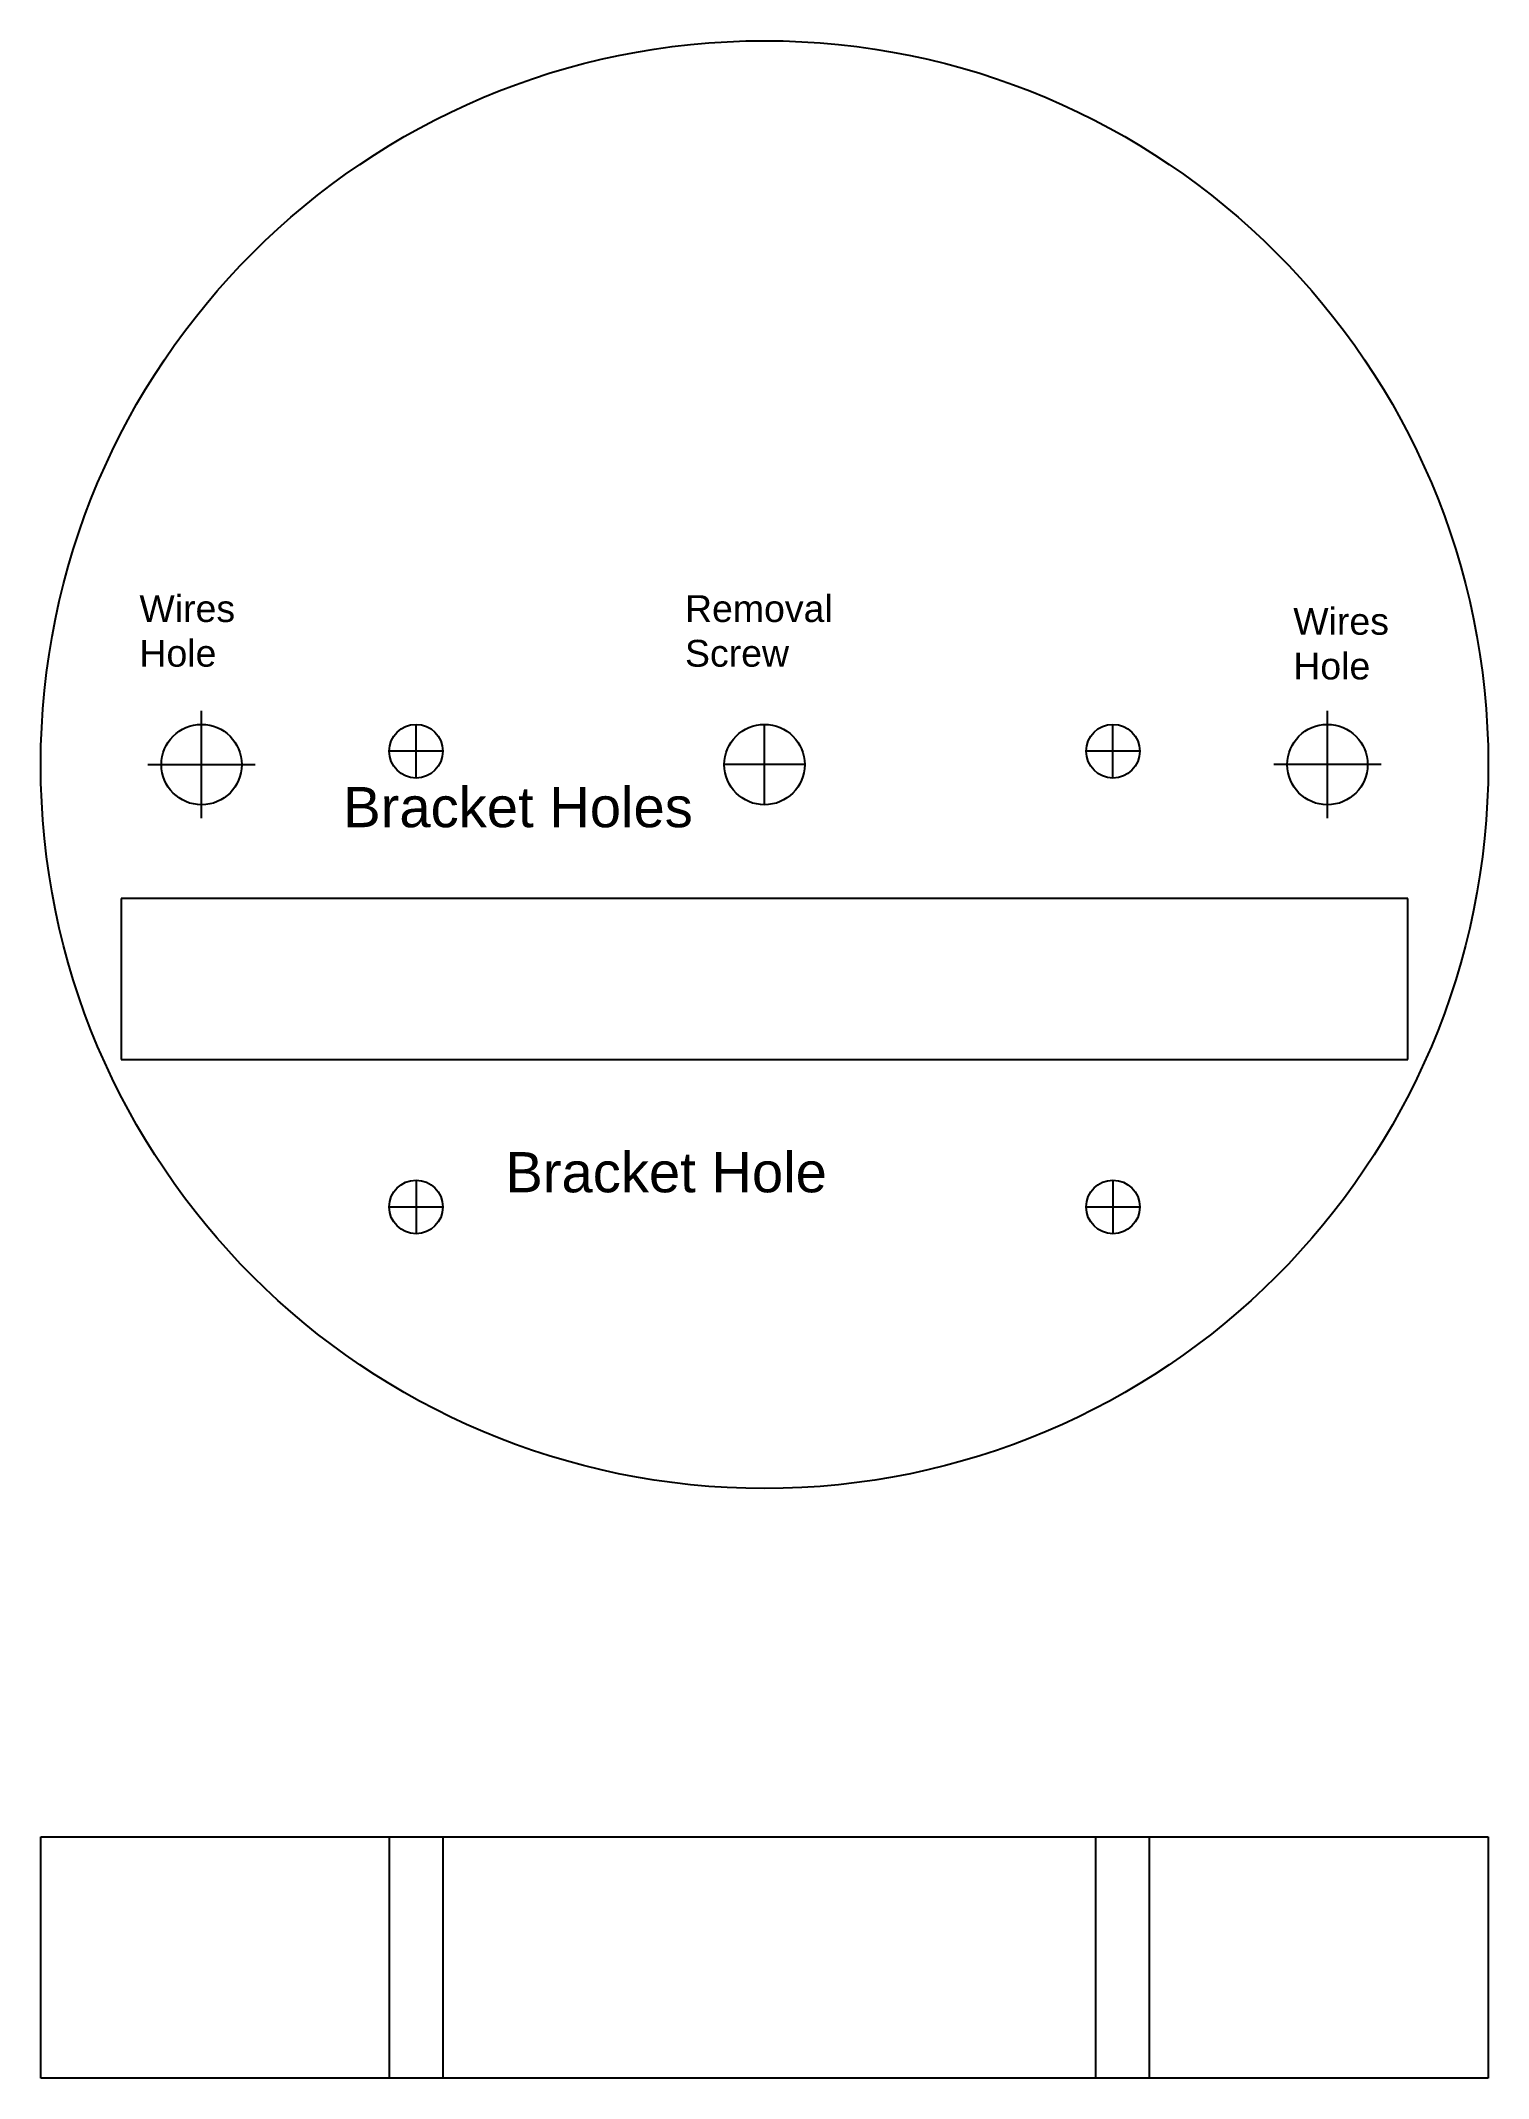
# Model space of a CAD drawing. Header units: millimetres. Extents: x 83 to 137, y 181 to 257.
import ezdxf

# ---------------------------------------------------------------- set-up
doc = ezdxf.new("R2010")
doc.units = ezdxf.units.MM
doc.linetypes.add('DASH2', pattern=[19.05, 12.7, -6.35])
doc.layers.add('Hidden', color=2, linetype='DASH2')
doc.layers.add('Mark', color=6, linetype='Continuous')
doc.styles.get("Standard").update_dxf_attribs({"font": 'arial.ttf'})

msp = doc.modelspace()

# ---------------------------------------------------------------- linework, layer by layer
for p, q in [((83, 190), (137, 190)), ((83, 181), (83, 190)), ((137, 190), (137, 181)), ((137, 181), (83, 181))]:
    msp.add_line(p, q)
for centre, radius in [((110, 230), 27), ((89, 230), 1.5), ((97, 230.5), 1), ((110, 230), 1.5), ((123, 230.5), 1), ((131, 230), 1.5), ((97, 213.5), 1), ((123, 213.5), 1)]:
    msp.add_circle(centre, radius)
at = {"layer": 'Hidden'}
for p, q in [((96, 190), (96, 181)), ((98, 190), (98, 181)), ((122.345, 190), (122.345, 181)), ((124.345, 190), (124.345, 181))]:
    msp.add_line(p, q, dxfattribs=at)
at = {"layer": 'Mark'}
for p, q in [((89, 228), (89, 232)), ((131, 228), (131, 232)), ((97, 229.5), (97, 231.5)), ((110, 228.5), (110, 231.5)), ((123, 229.5), (123, 231.5)), ((98, 230.5), (96, 230.5)), ((124, 230.5), (122, 230.5)), ((87, 230), (91, 230)), ((111.5, 230), (108.5, 230)), ((133, 230), (129, 230)), ((134, 225), (86, 225)), ((86, 225), (86, 219)), ((134, 219), (134, 225)), ((86, 219), (134, 219)), ((97, 214.5), (97, 212.5)), ((123, 214.5), (123, 212.5)), ((96, 213.5), (98, 213.5)), ((122, 213.5), (124, 213.5))]:
    msp.add_line(p, q, dxfattribs=at)

# ---------------------------------------------------------------- texts
for s, p in [('Bracket Holes', (94.284, 227.664)), ('Bracket Hole', (100.333, 214.046))]:
    msp.add_text(s, height=1.5).set_placement(p)
at = {"char_height": 1, "attachment_point": 1}
for s, insert, width in [('{Wires \\PHole}', (86.681, 236.319), 7.3691), ('{Removal Screw}', (107.034, 236.319), 8.42183), ('{Wires \\PHole}', (129.726, 235.844), 7.3691)]:
    msp.add_mtext(s, dxfattribs=dict(at, insert=insert, width=width))

doc.saveas('drawing.dxf')
